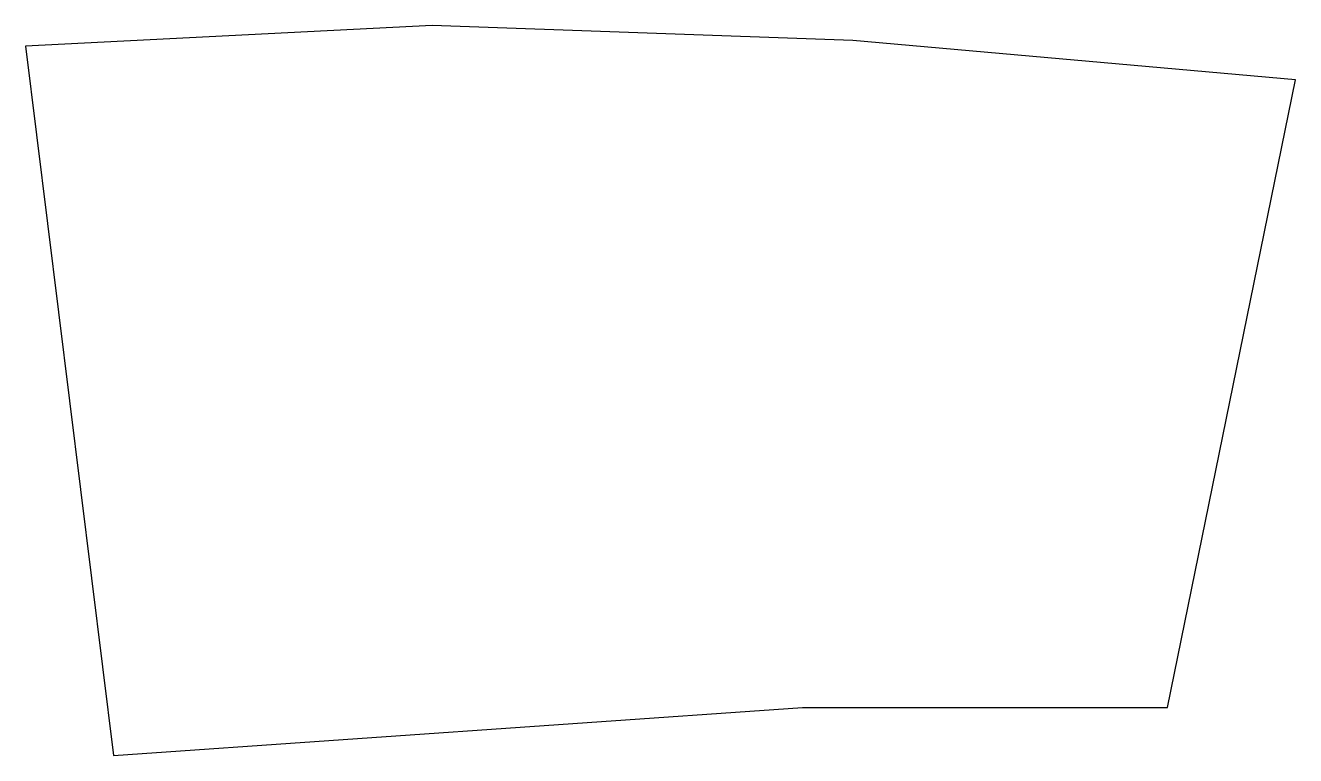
# Model space of a CAD drawing. Extents: x 94.5 to 173.1, y 100 to 145.1.
import ezdxf

# ---------------------------------------------------------------- set-up
doc = ezdxf.new("R2010")
doc.units = 0
doc.header["$MEASUREMENT"] = 0
doc.layers.add('zona_influencia_1', color=5, linetype='Continuous')

msp = doc.modelspace()

# ---------------------------------------------------------------- linework, layer by layer
at = {"layer": 'zona_influencia_1'}
msp.add_lwpolyline([(94.546, 143.846), (100, 100), (142.616, 102.98), (165.196, 102.98), (173.112, 141.767), (145.72, 144.201), (119.696, 145.131)], close=True, dxfattribs=at)

doc.saveas('drawing.dxf')
